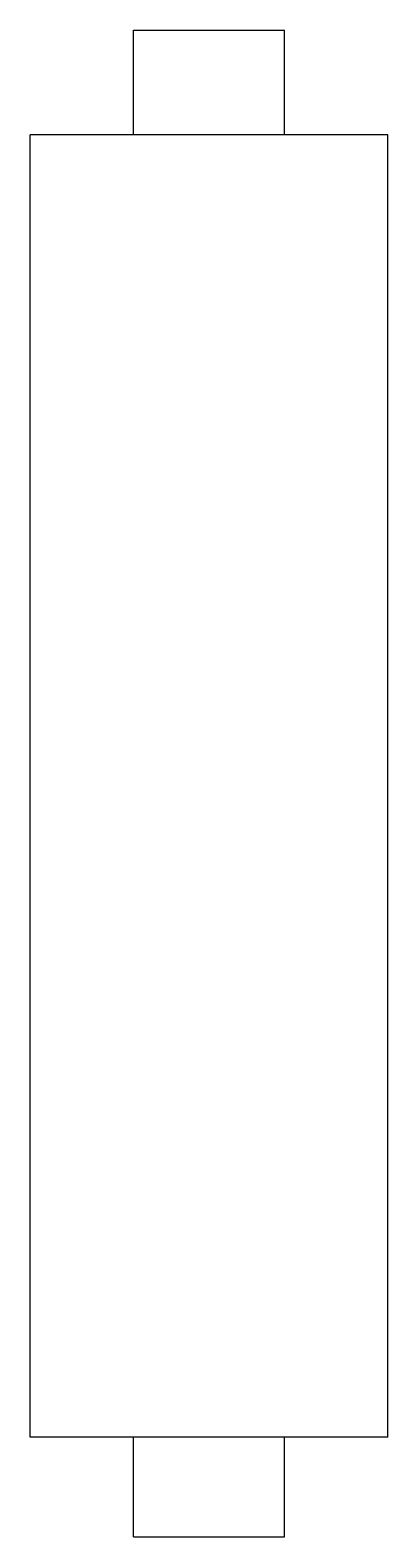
# Model space of a CAD drawing. Header units: metres. Extents: x -14 to 0, y -59 to 0.
import ezdxf

# ---------------------------------------------------------------- set-up
doc = ezdxf.new("R2010")
doc.units = ezdxf.units.M

msp = doc.modelspace()

# ---------------------------------------------------------------- linework, layer by layer
for points in [[(-9.95, -4.1), (-9.95, -4.018), (-9.95, -3.936), (-9.95, -3.854), (-9.95, -3.772), (-9.95, -3.69), (-9.95, -3.608), (-9.95, -3.526), (-9.95, -3.444), (-9.95, -3.362), (-9.95, -3.28), (-9.95, -3.198), (-9.95, -3.116), (-9.95, -3.034), (-9.95, -2.952), (-9.95, -2.87), (-9.95, -2.788), (-9.95, -2.706), (-9.95, -2.624), (-9.95, -2.542), (-9.95, -2.46), (-9.95, -2.378), (-9.95, -2.296), (-9.95, -2.214), (-9.95, -2.132), (-9.95, -2.05), (-9.95, -1.968), (-9.95, -1.886), (-9.95, -1.804), (-9.95, -1.722), (-9.95, -1.64), (-9.95, -1.558), (-9.95, -1.476), (-9.95, -1.394), (-9.95, -1.312), (-9.95, -1.23), (-9.95, -1.148), (-9.95, -1.066), (-9.95, -0.984), (-9.95, -0.902), (-9.95, -0.82), (-9.95, -0.738), (-9.95, -0.656), (-9.95, -0.574), (-9.95, -0.492), (-9.95, -0.41), (-9.95, -0.328), (-9.95, -0.246), (-9.95, -0.164), (-9.95, -0.082), (-9.95, 0)], [(-9.95, 0), (-9.929, 0), (-9.909, 0), (-9.888, 0), (-9.85, 0), (-9.789, 0), (-9.728, 0), (-9.667, 0), (-9.574, 0), (-9.475, 0), (-9.377, 0), (-9.269, 0), (-9.138, 0), (-9.007, 0), (-8.877, 0), (-8.727, 0), (-8.571, 0), (-8.414, 0), (-8.255, 0), (-8.08, 0), (-7.906, 0), (-7.731, 0), (-7.551, 0), (-7.368, 0), (-7.184, 0), (-7, 0), (-6.816, 0), (-6.632, 0), (-6.449, 0), (-6.269, 0), (-6.094, 0), (-5.92, 0), (-5.745, 0), (-5.586, 0), (-5.429, 0), (-5.273, 0), (-5.123, 0), (-4.993, 0), (-4.862, 0), (-4.731, 0), (-4.623, 0), (-4.525, 0), (-4.426, 0), (-4.333, 0), (-4.272, 0), (-4.211, 0), (-4.15, 0), (-4.112, 0), (-4.091, 0), (-4.071, 0), (-4.05, 0)], [(-4.05, -4.1), (-4.05, -4.018), (-4.05, -3.936), (-4.05, -3.854), (-4.05, -3.772), (-4.05, -3.69), (-4.05, -3.608), (-4.05, -3.526), (-4.05, -3.444), (-4.05, -3.362), (-4.05, -3.28), (-4.05, -3.198), (-4.05, -3.116), (-4.05, -3.034), (-4.05, -2.952), (-4.05, -2.87), (-4.05, -2.788), (-4.05, -2.706), (-4.05, -2.624), (-4.05, -2.542), (-4.05, -2.46), (-4.05, -2.378), (-4.05, -2.296), (-4.05, -2.214), (-4.05, -2.132), (-4.05, -2.05), (-4.05, -1.968), (-4.05, -1.886), (-4.05, -1.804), (-4.05, -1.722), (-4.05, -1.64), (-4.05, -1.558), (-4.05, -1.476), (-4.05, -1.394), (-4.05, -1.312), (-4.05, -1.23), (-4.05, -1.148), (-4.05, -1.066), (-4.05, -0.984), (-4.05, -0.902), (-4.05, -0.82), (-4.05, -0.738), (-4.05, -0.656), (-4.05, -0.574), (-4.05, -0.492), (-4.05, -0.41), (-4.05, -0.328), (-4.05, -0.246), (-4.05, -0.164), (-4.05, -0.082), (-4.05, 0)], [(-14, -55.1), (-14, -54.08), (-14, -53.06), (-14, -52.04), (-14, -51.02), (-14, -50), (-14, -48.98), (-14, -47.96), (-14, -46.94), (-14, -45.92), (-14, -44.9), (-14, -43.88), (-14, -42.86), (-14, -41.84), (-14, -40.82), (-14, -39.8), (-14, -38.78), (-14, -37.76), (-14, -36.74), (-14, -35.72), (-14, -34.7), (-14, -33.68), (-14, -32.66), (-14, -31.64), (-14, -30.62), (-14, -29.6), (-14, -28.58), (-14, -27.56), (-14, -26.54), (-14, -25.52), (-14, -24.5), (-14, -23.48), (-14, -22.46), (-14, -21.44), (-14, -20.42), (-14, -19.4), (-14, -18.38), (-14, -17.36), (-14, -16.34), (-14, -15.32), (-14, -14.3), (-14, -13.28), (-14, -12.26), (-14, -11.24), (-14, -10.22), (-14, -9.2), (-14, -8.18), (-14, -7.16), (-14, -6.14), (-14, -5.12), (-14, -4.1)], [(0, -4.1), (-0.049, -4.1), (-0.098, -4.1), (-0.147, -4.1), (-0.238, -4.1), (-0.383, -4.1), (-0.528, -4.1), (-0.673, -4.1), (-0.893, -4.1), (-1.127, -4.1), (-1.36, -4.1), (-1.616, -4.1), (-1.926, -4.1), (-2.237, -4.1), (-2.547, -4.1), (-2.901, -4.1), (-3.273, -4.1), (-3.644, -4.1), (-4.022, -4.1), (-4.436, -4.1), (-4.851, -4.1), (-5.265, -4.1), (-5.692, -4.1), (-6.128, -4.1), (-6.564, -4.1), (-7, -4.1), (-7.436, -4.1), (-7.872, -4.1), (-8.308, -4.1), (-8.735, -4.1), (-9.149, -4.1), (-9.564, -4.1), (-9.978, -4.1), (-10.356, -4.1), (-10.727, -4.1), (-11.099, -4.1), (-11.453, -4.1), (-11.763, -4.1), (-12.074, -4.1), (-12.384, -4.1), (-12.64, -4.1), (-12.873, -4.1), (-13.107, -4.1), (-13.327, -4.1), (-13.472, -4.1), (-13.617, -4.1), (-13.762, -4.1), (-13.853, -4.1), (-13.902, -4.1), (-13.951, -4.1), (-14, -4.1)], [(0, -55.1), (0, -54.08), (0, -53.06), (0, -52.04), (0, -51.02), (0, -50), (0, -48.98), (0, -47.96), (0, -46.94), (0, -45.92), (0, -44.9), (0, -43.88), (0, -42.86), (0, -41.84), (0, -40.82), (0, -39.8), (0, -38.78), (0, -37.76), (0, -36.74), (0, -35.72), (0, -34.7), (0, -33.68), (0, -32.66), (0, -31.64), (0, -30.62), (0, -29.6), (0, -28.58), (0, -27.56), (0, -26.54), (0, -25.52), (0, -24.5), (0, -23.48), (0, -22.46), (0, -21.44), (0, -20.42), (0, -19.4), (0, -18.38), (0, -17.36), (0, -16.34), (0, -15.32), (0, -14.3), (0, -13.28), (0, -12.26), (0, -11.24), (0, -10.22), (0, -9.2), (0, -8.18), (0, -7.16), (0, -6.14), (0, -5.12), (0, -4.1)], [(0, -55.1), (-0.049, -55.1), (-0.098, -55.1), (-0.147, -55.1), (-0.238, -55.1), (-0.383, -55.1), (-0.528, -55.1), (-0.673, -55.1), (-0.893, -55.1), (-1.127, -55.1), (-1.36, -55.1), (-1.616, -55.1), (-1.926, -55.1), (-2.237, -55.1), (-2.547, -55.1), (-2.901, -55.1), (-3.273, -55.1), (-3.644, -55.1), (-4.022, -55.1), (-4.436, -55.1), (-4.851, -55.1), (-5.265, -55.1), (-5.692, -55.1), (-6.128, -55.1), (-6.564, -55.1), (-7, -55.1), (-7.436, -55.1), (-7.872, -55.1), (-8.308, -55.1), (-8.735, -55.1), (-9.149, -55.1), (-9.564, -55.1), (-9.978, -55.1), (-10.356, -55.1), (-10.727, -55.1), (-11.099, -55.1), (-11.453, -55.1), (-11.763, -55.1), (-12.074, -55.1), (-12.384, -55.1), (-12.64, -55.1), (-12.873, -55.1), (-13.107, -55.1), (-13.327, -55.1), (-13.472, -55.1), (-13.617, -55.1), (-13.762, -55.1), (-13.853, -55.1), (-13.902, -55.1), (-13.951, -55.1), (-14, -55.1)], [(-9.95, -59), (-9.95, -58.922), (-9.95, -58.844), (-9.95, -58.766), (-9.95, -58.688), (-9.95, -58.61), (-9.95, -58.532), (-9.95, -58.454), (-9.95, -58.376), (-9.95, -58.298), (-9.95, -58.22), (-9.95, -58.142), (-9.95, -58.064), (-9.95, -57.986), (-9.95, -57.908), (-9.95, -57.83), (-9.95, -57.752), (-9.95, -57.674), (-9.95, -57.596), (-9.95, -57.518), (-9.95, -57.44), (-9.95, -57.362), (-9.95, -57.284), (-9.95, -57.206), (-9.95, -57.128), (-9.95, -57.05), (-9.95, -56.972), (-9.95, -56.894), (-9.95, -56.816), (-9.95, -56.738), (-9.95, -56.66), (-9.95, -56.582), (-9.95, -56.504), (-9.95, -56.426), (-9.95, -56.348), (-9.95, -56.27), (-9.95, -56.192), (-9.95, -56.114), (-9.95, -56.036), (-9.95, -55.958), (-9.95, -55.88), (-9.95, -55.802), (-9.95, -55.724), (-9.95, -55.646), (-9.95, -55.568), (-9.95, -55.49), (-9.95, -55.412), (-9.95, -55.334), (-9.95, -55.256), (-9.95, -55.178), (-9.95, -55.1)], [(-4.05, -59), (-4.05, -58.922), (-4.05, -58.844), (-4.05, -58.766), (-4.05, -58.688), (-4.05, -58.61), (-4.05, -58.532), (-4.05, -58.454), (-4.05, -58.376), (-4.05, -58.298), (-4.05, -58.22), (-4.05, -58.142), (-4.05, -58.064), (-4.05, -57.986), (-4.05, -57.908), (-4.05, -57.83), (-4.05, -57.752), (-4.05, -57.674), (-4.05, -57.596), (-4.05, -57.518), (-4.05, -57.44), (-4.05, -57.362), (-4.05, -57.284), (-4.05, -57.206), (-4.05, -57.128), (-4.05, -57.05), (-4.05, -56.972), (-4.05, -56.894), (-4.05, -56.816), (-4.05, -56.738), (-4.05, -56.66), (-4.05, -56.582), (-4.05, -56.504), (-4.05, -56.426), (-4.05, -56.348), (-4.05, -56.27), (-4.05, -56.192), (-4.05, -56.114), (-4.05, -56.036), (-4.05, -55.958), (-4.05, -55.88), (-4.05, -55.802), (-4.05, -55.724), (-4.05, -55.646), (-4.05, -55.568), (-4.05, -55.49), (-4.05, -55.412), (-4.05, -55.334), (-4.05, -55.256), (-4.05, -55.178), (-4.05, -55.1)], [(-9.95, -59), (-9.929, -59), (-9.909, -59), (-9.888, -59), (-9.85, -59), (-9.789, -59), (-9.728, -59), (-9.667, -59), (-9.574, -59), (-9.475, -59), (-9.377, -59), (-9.269, -59), (-9.138, -59), (-9.007, -59), (-8.877, -59), (-8.727, -59), (-8.571, -59), (-8.414, -59), (-8.255, -59), (-8.08, -59), (-7.906, -59), (-7.731, -59), (-7.551, -59), (-7.368, -59), (-7.184, -59), (-7, -59), (-6.816, -59), (-6.632, -59), (-6.449, -59), (-6.269, -59), (-6.094, -59), (-5.92, -59), (-5.745, -59), (-5.586, -59), (-5.429, -59), (-5.273, -59), (-5.123, -59), (-4.993, -59), (-4.862, -59), (-4.731, -59), (-4.623, -59), (-4.525, -59), (-4.426, -59), (-4.333, -59), (-4.272, -59), (-4.211, -59), (-4.15, -59), (-4.112, -59), (-4.091, -59), (-4.071, -59), (-4.05, -59)]]:
    msp.add_lwpolyline(points)

doc.saveas('drawing.dxf')
